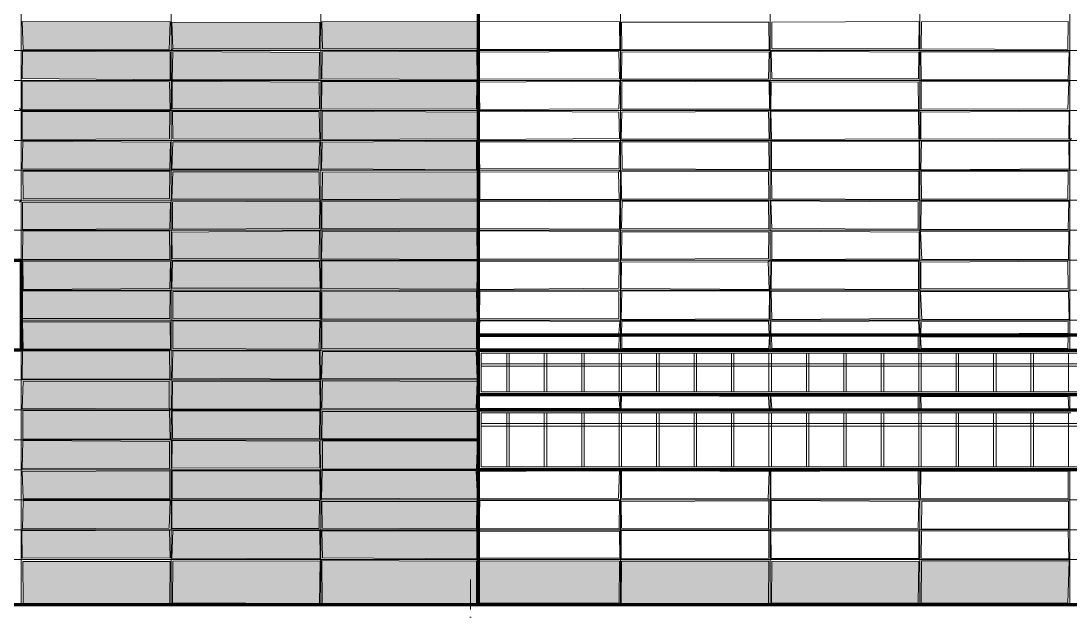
# Model space of a CAD drawing. Extents: x -50000 to 1632000, y -47600 to 308800.
# Drawn here: x 125987 to 168013, y 220500 to 244385 of the extents above; entities that cross this region are included whole.
import ezdxf

# ---------------------------------------------------------------- set-up
doc = ezdxf.new("R2010")
doc.units = 0
doc.header["$MEASUREMENT"] = 0
doc.linetypes.add('ACAD_ISO04W100', pattern=[30, 24, -3, 0, -3])
doc.layers.add('1', color=7, linetype='Continuous')

msp = doc.modelspace()

# ---------------------------------------------------------------- hatches: boundary and pattern name
at = {"layer": '1', "linetype": 'Continuous'}
h = msp.add_hatch(color=251, dxfattribs=at)
h.dxf.hatch_style = 1
h.paths.add_polyline_path([(131960.7, 244355.6), (126038, 244357.7), (126074, 243228), (131927.9, 243227.8)])
h = msp.add_hatch(color=251, dxfattribs=at)
h.dxf.hatch_style = 1
h.paths.add_polyline_path([(137965.8, 244327.1), (132035.7, 244333.6), (132069, 243272.6), (137953.1, 243270.2)])
h = msp.add_hatch(color=251, dxfattribs=at)
h.dxf.hatch_style = 1
h.paths.add_polyline_path([(144267.2, 244370), (138045.3, 244351.1), (138072.3, 243262.2), (144264.2, 243268.5)])
h = msp.add_hatch(color=251, dxfattribs=at)
h.dxf.hatch_style = 1
h.paths.add_polyline_path([(131962, 243146.8), (126047.9, 243170.2), (126036.6, 242074.9), (131960.4, 242031.5)])
h = msp.add_hatch(color=251, dxfattribs=at)
h.dxf.hatch_style = 1
h.paths.add_polyline_path([(137941.2, 243126.4), (132069.5, 243162.3), (132050.6, 242025.4), (137933.9, 242034.6)])
h = msp.add_hatch(color=251, dxfattribs=at)
h.dxf.hatch_style = 1
h.paths.add_polyline_path([(144252.4, 243171.3), (138058.3, 243149), (138045.4, 242069.5), (144267, 242036.3)])
h = msp.add_hatch(color=251, dxfattribs=at)
h.dxf.hatch_style = 1
h.paths.add_polyline_path([(131942, 241941.1), (126040.4, 241960.5), (126028.6, 240835.1), (131957.8, 240827.1)])
h = msp.add_hatch(color=251, dxfattribs=at)
h.dxf.hatch_style = 1
h.paths.add_polyline_path([(137937.3, 241938.8), (132049, 241973.6), (132048.2, 240869.6), (137943.3, 240864.4)])
h = msp.add_hatch(color=251, dxfattribs=at)
h.dxf.hatch_style = 1
h.paths.add_polyline_path([(144254, 241961.2), (138038.8, 241953.6), (138026, 240852.9), (144242.1, 240869.4)])
h = msp.add_hatch(color=251, dxfattribs=at)
h.dxf.hatch_style = 1
h.paths.add_polyline_path([(131952.6, 240754.4), (126033.5, 240757), (126041.2, 239640.7), (131939.9, 239667.8)])
h = msp.add_hatch(color=251, dxfattribs=at)
h.dxf.hatch_style = 1
h.paths.add_polyline_path([(137933.2, 240758.7), (132050.8, 240754.9), (132068.3, 239664.2), (137963.5, 239651.8)])
h = msp.add_hatch(color=251, dxfattribs=at)
h.dxf.hatch_style = 1
h.paths.add_polyline_path([(144269.8, 240729.8), (138059.9, 240773.1), (138047.4, 239632.8), (144273.1, 239667.4)])
h = msp.add_hatch(color=251, dxfattribs=at)
h.dxf.hatch_style = 1
h.paths.add_polyline_path([(131974.4, 239530.2), (126065.4, 239567.8), (126035.9, 238462.1), (131953.6, 238449.2)])
h = msp.add_hatch(color=251, dxfattribs=at)
h.dxf.hatch_style = 1
h.paths.add_polyline_path([(144239.1, 239570.4), (138046.7, 239531.7), (138028.4, 238458.2), (144242.3, 238426.2)])
h = msp.add_hatch(color=251, dxfattribs=at)
h.dxf.hatch_style = 1
h.paths.add_polyline_path([(137954.9, 239545.3), (132069.9, 239536.3), (132028.2, 238451.4), (137925.2, 238451.3)])
h = msp.add_hatch(color=251, dxfattribs=at)
h.dxf.hatch_style = 1
h.paths.add_polyline_path([(131951.4, 238372.9), (126057.3, 238360.2), (126074.1, 237256.9), (131932.8, 237272.8)])
h = msp.add_hatch(color=251, dxfattribs=at)
h.dxf.hatch_style = 1
h.paths.add_polyline_path([(137937.7, 238343.5), (132071.3, 238339.2), (132027, 237255.3), (137948.7, 237239.1)])
h = msp.add_hatch(color=251, dxfattribs=at)
h.dxf.hatch_style = 1
h.paths.add_polyline_path([(144272.6, 238344.6), (138060.3, 238331), (138058.6, 237225.1), (144257.4, 237260.6)])
h = msp.add_hatch(color=251, dxfattribs=at)
h.dxf.hatch_style = 1
h.paths.add_polyline_path([(131971, 237128), (126053, 237125.8), (126053.3, 236029.6), (131947.9, 236061.4)])
h = msp.add_hatch(color=251, dxfattribs=at)
h.dxf.hatch_style = 1
h.paths.add_polyline_path([(137957.7, 237166.1), (132062.3, 237140), (132059.4, 236043.9), (137948.1, 236063.6)])
h = msp.add_hatch(color=251, dxfattribs=at)
h.dxf.hatch_style = 1
h.paths.add_polyline_path([(144267, 237151.7), (138035.2, 237140.1), (138041.2, 236059.6), (144265.9, 236051.1)])
h = msp.add_hatch(color=251, dxfattribs=at)
h.dxf.hatch_style = 1
h.paths.add_polyline_path([(131933.8, 235956.5), (126056.8, 235970.4), (126050.1, 234835.3), (131953.4, 234832.8)])
h = msp.add_hatch(color=251, dxfattribs=at)
h.dxf.hatch_style = 1
h.paths.add_polyline_path([(137943.5, 235974.5), (132028.7, 235928.3), (132046.7, 234872.8), (137927.3, 234855.1)])
h = msp.add_hatch(color=251, dxfattribs=at)
h.dxf.hatch_style = 1
h.paths.add_polyline_path([(144251.3, 235931.5), (138052.1, 235966.1), (138028.2, 234857.9), (144266.2, 234828.2)])
h = msp.add_hatch(color=251, dxfattribs=at)
h.dxf.hatch_style = 1
h.paths.add_polyline_path([(131970.9, 234739), (126058.6, 234746.2), (126069.3, 233628.2), (131948, 233664.1)])
h = msp.add_hatch(color=251, dxfattribs=at)
h.dxf.hatch_style = 1
h.paths.add_polyline_path([(137944.4, 234764.6), (132056.7, 234764.2), (132032.4, 233672.9), (137967.9, 233674.9)])
h = msp.add_hatch(color=251, dxfattribs=at)
h.dxf.hatch_style = 1
h.paths.add_polyline_path([(144272, 234756.1), (138038, 234766.7), (138045.5, 233660.4), (144251.7, 233638.2)])
h = msp.add_hatch(color=251, dxfattribs=at)
h.dxf.hatch_style = 1
h.paths.add_polyline_path([(131963.6, 233574.1), (126053.5, 233555.8), (126033.6, 232459.2), (131950.4, 232467.5)])
h = msp.add_hatch(color=251, dxfattribs=at)
h.dxf.hatch_style = 1
h.paths.add_polyline_path([(137955.2, 233541.8), (132065.7, 233544.1), (132067.9, 232443), (137958.3, 232456.8)])
h = msp.add_hatch(color=251, dxfattribs=at)
h.dxf.hatch_style = 1
h.paths.add_polyline_path([(144242.8, 233556.6), (138038.4, 233526.7), (138044.9, 232429.3), (144267.4, 232448.7)])
h = msp.add_hatch(color=251, dxfattribs=at)
h.dxf.hatch_style = 1
h.paths.add_polyline_path([(131966.3, 232327.2), (126054.2, 232334), (126068.5, 231236.6), (131973.9, 231229.5)])
h = msp.add_hatch(color=251, dxfattribs=at)
h.dxf.hatch_style = 1
h.paths.add_polyline_path([(137963.9, 232362.2), (132066.3, 232373.2), (132067.3, 231262.5), (137928, 231229.8)])
h = msp.add_hatch(color=251, dxfattribs=at)
h.dxf.hatch_style = 1
h.paths.add_polyline_path([(144242.5, 232334.1), (138040.3, 232340.8), (138045.8, 231262.5), (144229.9, 231241.8)])
h = msp.add_hatch(color=251, dxfattribs=at)
h.dxf.hatch_style = 1
h.paths.add_polyline_path([(131932.4, 231153.6), (126042.9, 231167.7), (126036.8, 230027.9), (131952.3, 230035.7)])
h = msp.add_hatch(color=251, dxfattribs=at)
h.dxf.hatch_style = 1
h.paths.add_polyline_path([(137939.9, 231162.5), (132066.9, 231162), (132042.6, 230072.3), (137964.7, 230038.1)])
h = msp.add_hatch(color=251, dxfattribs=at)
h.dxf.hatch_style = 1
h.paths.add_polyline_path([(144229.3, 231141.7), (138069.3, 231135.5), (138028.7, 230064.3), (144258.4, 230041.7)])
h = msp.add_hatch(color=251, dxfattribs=at)
h.dxf.hatch_style = 1
h.paths.add_polyline_path([(131928.2, 229953.6), (126068.7, 229933.5), (126034.7, 228836.1), (131927.3, 228869)])
h = msp.add_hatch(color=251, dxfattribs=at)
h.dxf.hatch_style = 1
h.paths.add_polyline_path([(137963.2, 229951.3), (132054.6, 229956.9), (132048.3, 228825.2), (137967, 228829.4)])
h = msp.add_hatch(color=251, dxfattribs=at)
h.dxf.hatch_style = 1
h.paths.add_polyline_path([(144263.4, 229939.1), (138067.2, 229958.4), (138040.9, 228866.6), (144228.4, 228855.2)])
h = msp.add_hatch(color=251, dxfattribs=at)
h.dxf.hatch_style = 1
h.paths.add_polyline_path([(131942.7, 228772.1), (126064.7, 228760.5), (126057.7, 227642.4), (131966.5, 227626.3)])
h = msp.add_hatch(color=251, dxfattribs=at)
h.dxf.hatch_style = 1
h.paths.add_polyline_path([(137963.1, 228766.1), (132048.9, 228756), (132055.9, 227650), (137946.1, 227640.8)])
h = msp.add_hatch(color=251, dxfattribs=at)
h.dxf.hatch_style = 1
h.paths.add_polyline_path([(144262.2, 228738.9), (138053.6, 228730.5), (138038, 227644.1), (144271, 227637.4)])
h = msp.add_hatch(color=251, dxfattribs=at)
h.dxf.hatch_style = 1
h.paths.add_polyline_path([(131930.7, 227528.1), (126062.4, 227570.7), (126041, 226439.5), (131940, 226449)])
h = msp.add_hatch(color=251, dxfattribs=at)
h.dxf.hatch_style = 1
h.paths.add_polyline_path([(137948.7, 227549.8), (132038.6, 227569.4), (132030.3, 226459.9), (137954.3, 226474.8)])
h = msp.add_hatch(color=251, dxfattribs=at)
h.dxf.hatch_style = 1
h.paths.add_polyline_path([(144271.1, 227555.7), (138063, 227566), (138062.1, 226425.2), (144239, 226443.7)])
h = msp.add_hatch(color=251, dxfattribs=at)
h.dxf.hatch_style = 1
h.paths.add_polyline_path([(131949.7, 226353.9), (126041.1, 226325.5), (126073.8, 225240.1), (131954.3, 225233.7)])
h = msp.add_hatch(color=251, dxfattribs=at)
h.dxf.hatch_style = 1
h.paths.add_polyline_path([(137962.1, 226355.2), (132047, 226361.3), (132042.6, 225249.8), (137972.2, 225239.1)])
h = msp.add_hatch(color=251, dxfattribs=at)
h.dxf.hatch_style = 1
h.paths.add_polyline_path([(144227.4, 226352.3), (138049.1, 226374), (138031.8, 225238.1), (144273.5, 225264.7)])
h = msp.add_hatch(color=251, dxfattribs=at)
h.dxf.hatch_style = 1
h.paths.add_polyline_path([(131959.4, 225150.6), (126071.1, 225174.9), (126050.8, 224028.2), (131927.4, 224061.6)])
h = msp.add_hatch(color=251, dxfattribs=at)
h.dxf.hatch_style = 1
h.paths.add_polyline_path([(137943, 225170.9), (132034.4, 225161.9), (132035.3, 224046.6), (137936.3, 224041.2)])
h = msp.add_hatch(color=251, dxfattribs=at)
h.dxf.hatch_style = 1
h.paths.add_polyline_path([(144252.3, 225132.9), (138043.8, 225131.4), (138056.5, 224061), (144230.8, 224030.7)])
h = msp.add_hatch(color=251, dxfattribs=at)
h.dxf.hatch_style = 1
h.paths.add_polyline_path([(131942.7, 223974.6), (126026.7, 223958.5), (126035.9, 222853.3), (131970.2, 222868.9)])
h = msp.add_hatch(color=251, dxfattribs=at)
h.dxf.hatch_style = 1
h.paths.add_polyline_path([(137959.1, 223963.4), (132073.3, 223960.6), (132028.3, 222860.2), (137966.9, 222828.7)])
h = msp.add_hatch(color=251, dxfattribs=at)
h.dxf.hatch_style = 1
h.paths.add_polyline_path([(144250.5, 223959.6), (138039.6, 223948.6), (138060.3, 222872.1), (144256, 222825.4)])
h = msp.add_hatch(color=251, dxfattribs=at)
h.dxf.hatch_style = 1
h.paths.add_polyline_path([(137966.7, 222756.3), (132072.3, 222737.5), (132063.8, 221067.2), (137945, 221040.2)])
h = msp.add_hatch(color=251, dxfattribs=at)
h.dxf.hatch_style = 1
h.paths.add_polyline_path([(144239.7, 222735.2), (138043, 222767.9), (138058.8, 221050.3), (144230.8, 221042.4)])
h = msp.add_hatch(color=251, dxfattribs=at)
h.dxf.hatch_style = 1
h.paths.add_polyline_path([(149963.1, 222739), (144331.6, 222756.9), (144352.7, 221057.6), (149953.7, 221050.2)])
h = msp.add_hatch(color=251, dxfattribs=at)
h.dxf.hatch_style = 1
h.paths.add_polyline_path([(155953.1, 222732.2), (150049.7, 222742.4), (150032.6, 221033.8), (155935, 221031.3)])
h = msp.add_hatch(color=251, dxfattribs=at)
h.dxf.hatch_style = 1
h.paths.add_polyline_path([(161952.7, 222730.7), (156073.6, 222742), (156055.2, 221055.5), (161928.6, 221057.1)])
h = msp.add_hatch(color=251, dxfattribs=at)
h.dxf.hatch_style = 1
h.paths.add_polyline_path([(167974.1, 222755.4), (162062.9, 222748.3), (162045.4, 221056.5), (167929.9, 221052.9)])
h = msp.add_hatch(color=251, dxfattribs=at)
h.dxf.hatch_style = 1
h.paths.add_polyline_path([(131964, 222726.8), (126060.7, 222731.3), (126069.4, 221042.8), (131949.3, 221036.6)])

# ---------------------------------------------------------------- linework, layer by layer
at = {"layer": '1', "color": 8, "linetype": 'Continuous', "lineweight": 13}
for p, q in [((126000, 221000), (126000, 276200)), ((132000, 221000), (132000, 276200)), ((138000, 221000), (138000, 276200)), ((144300, 221000), (144300, 276200)), ((156000, 231200), (156000, 258800)), ((162000, 231200), (162000, 258800)), ((168000, 231200), (168000, 258800)), ((150000, 231200), (150000, 254000)), ((221680.6, 243200), (96000, 243200)), ((221667, 242000), (96000, 242000)), ((221685.6, 240800), (96000, 240800)), ((174000, 239600), (57000, 239600)), ((221674.9, 238400), (57000, 238400)), ((221678.1, 237200), (57000, 237200)), ((221670.9, 236000), (57000, 236000)), ((174000, 234800), (57000, 234800)), ((221666.4, 233600), (126000, 233600)), ((221669, 232400), (126000, 232400)), ((180000, 231800), (144334.8, 231800)), ((180000, 231200), (51000, 231200)), ((144300, 230000), (51000, 230000)), ((150000, 228800), (150000, 229400)), ((180000, 229400), (150000, 229400)), ((156000, 228800), (156000, 229400)), ((162000, 228800), (162000, 229400)), ((168000, 228800), (168000, 229400)), ((180000, 228800), (87000, 228800)), ((144300, 227600), (87000, 227600)), ((180000, 226400), (87000, 226400)), ((150000, 221000), (150000, 226400)), ((156000, 221000), (156000, 226400)), ((162000, 221000), (162000, 226400)), ((168000, 221000), (168000, 226400)), ((180000, 225200), (87000, 225200)), ((180000, 224000), (87000, 224000)), ((180000, 222800), (51000, 222800)), ((51000, 221000), (180000, 221000))]:
    msp.add_line(p, q, dxfattribs=at)
at = {"layer": '1', "color": 7, "linetype": 'Continuous', "lineweight": 9}
for p, q in [((126038, 244357.7), (131960.7, 244355.6)), ((126074, 243228), (126038, 244357.7)), ((131927.9, 243227.8), (131960.7, 244355.6)), ((132035.7, 244333.6), (137965.8, 244327.1)), ((132069, 243272.6), (132035.7, 244333.6)), ((137953.1, 243270.2), (137965.8, 244327.1)), ((138072.3, 243262.2), (138045.3, 244351.1)), ((126036.6, 242074.9), (126047.9, 243170.2)), ((126047.9, 243170.2), (131962, 243146.8)), ((126074, 243228), (131927.9, 243227.8)), ((131960.4, 242031.5), (131962, 243146.8)), ((132000, 243200), (132069, 243272.6)), ((132050.6, 242025.4), (132069.5, 243162.3)), ((132069, 243272.6), (137953.1, 243270.2)), ((132069.5, 243162.3), (137941.2, 243126.4)), ((137933.9, 242034.6), (137941.2, 243126.4)), ((138045.4, 242069.5), (138058.3, 243149)), ((138058.3, 243149), (144252.4, 243171.3)), ((138072.3, 243262.2), (144264.2, 243268.5)), ((144267, 242036.3), (144252.4, 243171.3)), ((126036.6, 242074.9), (131960.4, 242031.5)), ((126028.6, 240835.1), (126040.4, 241960.5)), ((126040.4, 241960.5), (131942, 241941.1)), ((131957.8, 240827.1), (131942, 241941.1)), ((132048.2, 240869.6), (132049, 241973.6)), ((132049, 241973.6), (137937.3, 241938.8)), ((132050.6, 242025.4), (137933.9, 242034.6)), ((137943.3, 240864.4), (137937.3, 241938.8)), ((138026, 240852.9), (138038.8, 241953.6)), ((138038.8, 241953.6), (144254, 241961.2)), ((138045.4, 242069.5), (144267, 242036.3)), ((144242.1, 240869.4), (144254, 241961.2)), ((126000, 240800), (125927.8, 240874)), ((126028.6, 240835.1), (131957.8, 240827.1)), ((132048.2, 240869.6), (137943.3, 240864.4)), ((138026, 240852.9), (144242.1, 240869.4)), ((126033.5, 240757), (131952.6, 240754.4)), ((126041.2, 239640.7), (126033.5, 240757)), ((131939.9, 239667.8), (131952.6, 240754.4)), ((132050.8, 240754.9), (137933.2, 240758.7)), ((132068.3, 239664.2), (132050.8, 240754.9)), ((137963.5, 239651.8), (137933.2, 240758.7)), ((138059.9, 240773.1), (138047.4, 239632.8)), ((144269.8, 240729.8), (138059.9, 240773.1)), ((144273.1, 239667.4), (144269.8, 240729.8)), ((126035.9, 238462.1), (126065.4, 239567.8)), ((126041.2, 239640.7), (131939.9, 239667.8)), ((126065.4, 239567.8), (131974.4, 239530.2)), ((132068.3, 239664.2), (137963.5, 239651.8)), ((138046.7, 239531.7), (144239.1, 239570.4)), ((138047.4, 239632.8), (144273.1, 239667.4)), ((144242.3, 238426.2), (144239.1, 239570.4)), ((131953.6, 238449.2), (131974.4, 239530.2)), ((132028.2, 238451.4), (132069.9, 239536.3)), ((132069.9, 239536.3), (137954.9, 239545.3)), ((137925.2, 238451.3), (137954.9, 239545.3)), ((138028.4, 238458.2), (138046.7, 239531.7)), ((126035.9, 238462.1), (131953.6, 238449.2)), ((126057.3, 238360.2), (131951.4, 238372.9)), ((126074.1, 237256.9), (126057.3, 238360.2)), ((131932.8, 237272.8), (131951.4, 238372.9)), ((132027, 237255.3), (132071.3, 238339.2)), ((132028.2, 238451.4), (137925.2, 238451.3)), ((132071.3, 238339.2), (137937.7, 238343.5)), ((137948.7, 237239.1), (137937.7, 238343.5)), ((138028.4, 238458.2), (144242.3, 238426.2)), ((138058.6, 237225.1), (138060.3, 238331)), ((138060.3, 238331), (144272.6, 238344.6)), ((144257.4, 237260.6), (144272.6, 238344.6)), ((126000, 237200), (125925.4, 237129.6)), ((126053, 237125.8), (131971, 237128)), ((126053.3, 236029.6), (126053, 237125.8)), ((126074.1, 237256.9), (131932.8, 237272.8)), ((131947.9, 236061.4), (131971, 237128)), ((132027, 237255.3), (137948.7, 237239.1)), ((132059.4, 236043.9), (132062.3, 237140)), ((132062.3, 237140), (137957.7, 237166.1)), ((137948.1, 236063.6), (137957.7, 237166.1)), ((138035.2, 237140.1), (144267, 237151.7)), ((138041.2, 236059.6), (138035.2, 237140.1)), ((138058.6, 237225.1), (144257.4, 237260.6)), ((144265.9, 236051.1), (144267, 237151.7)), ((126050.1, 234835.3), (126056.8, 235970.4)), ((126053.3, 236029.6), (131947.9, 236061.4)), ((126056.8, 235970.4), (131933.8, 235956.5)), ((131953.4, 234832.8), (131933.8, 235956.5)), ((132028.7, 235928.3), (137943.5, 235974.5)), ((132046.7, 234872.8), (132028.7, 235928.3)), ((132059.4, 236043.9), (137948.1, 236063.6)), ((137927.3, 234855.1), (137943.5, 235974.5)), ((138028.2, 234857.9), (138052.1, 235966.1)), ((138041.2, 236059.6), (144265.9, 236051.1)), ((138052.1, 235966.1), (144251.3, 235931.5)), ((144266.2, 234828.2), (144251.3, 235931.5)), ((126050.1, 234835.3), (131953.4, 234832.8)), ((126058.6, 234746.2), (131970.9, 234739)), ((126069.3, 233628.2), (126058.6, 234746.2)), ((131948, 233664.1), (131970.9, 234739)), ((132032.4, 233672.9), (132056.7, 234764.2)), ((132046.7, 234872.8), (137927.3, 234855.1)), ((132056.7, 234764.2), (137944.4, 234764.6)), ((137967.9, 233674.9), (137944.4, 234764.6)), ((138028.2, 234857.9), (144266.2, 234828.2)), ((138038, 234766.7), (144272, 234756.1)), ((138045.5, 233660.4), (138038, 234766.7)), ((144251.7, 233638.2), (144272, 234756.1)), ((132032.4, 233672.9), (137967.9, 233674.9)), ((126033.6, 232459.2), (126053.5, 233555.8)), ((126053.5, 233555.8), (131963.6, 233574.1)), ((126069.3, 233628.2), (131948, 233664.1)), ((131950.4, 232467.5), (131963.6, 233574.1)), ((132065.7, 233544.1), (137955.2, 233541.8)), ((132067.9, 232443), (132065.7, 233544.1)), ((137958.3, 232456.8), (137955.2, 233541.8)), ((138038.4, 233526.7), (144242.8, 233556.6)), ((138044.9, 232429.3), (138038.4, 233526.7)), ((138045.5, 233660.4), (144251.7, 233638.2)), ((144267.4, 232448.7), (144242.8, 233556.6)), ((126033.6, 232459.2), (131950.4, 232467.5)), ((132067.9, 232443), (137958.3, 232456.8)), ((138044.9, 232429.3), (144267.4, 232448.7)), ((126054.2, 232334), (131966.3, 232327.2)), ((126068.5, 231236.6), (126054.2, 232334)), ((131973.9, 231229.5), (131966.3, 232327.2)), ((132066.3, 232373.2), (137963.9, 232362.2)), ((132067.3, 231262.5), (132066.3, 232373.2)), ((137928, 231229.8), (137963.9, 232362.2)), ((138040.3, 232340.8), (144242.5, 232334.1)), ((138045.8, 231262.5), (138040.3, 232340.8)), ((144229.9, 231241.8), (144242.5, 232334.1)), ((126036.8, 230027.9), (126042.9, 231167.7)), ((126042.9, 231167.7), (131932.4, 231153.6)), ((126068.5, 231236.6), (131973.9, 231229.5)), ((131952.3, 230035.7), (131932.4, 231153.6)), ((132042.6, 230072.3), (132066.9, 231162)), ((132066.9, 231162), (137939.9, 231162.5)), ((132067.3, 231262.5), (137928, 231229.8)), ((137964.7, 230038.1), (137939.9, 231162.5)), ((138045.8, 231262.5), (144229.9, 231241.8)), ((138028.7, 230064.3), (138069.3, 231135.5)), ((138069.3, 231135.5), (144229.3, 231141.7)), ((144258.4, 230041.7), (144229.3, 231141.7)), ((126034.7, 228836.1), (126068.7, 229933.5)), ((126036.8, 230027.9), (131952.3, 230035.7)), ((126068.7, 229933.5), (131928.2, 229953.6)), ((131927.3, 228869), (131928.2, 229953.6)), ((132042.6, 230072.3), (137964.7, 230038.1)), ((132048.3, 228825.2), (132054.6, 229956.9)), ((132054.6, 229956.9), (137963.2, 229951.3)), ((137967, 228829.4), (137963.2, 229951.3)), ((138028.7, 230064.3), (144258.4, 230041.7)), ((138040.9, 228866.6), (138067.2, 229958.4)), ((138067.2, 229958.4), (144263.4, 229939.1)), ((144228.4, 228855.2), (144263.4, 229939.1)), ((126034.7, 228836.1), (131927.3, 228869)), ((126057.7, 227642.4), (126064.7, 228760.5)), ((126064.7, 228760.5), (131942.7, 228772.1)), ((132000, 228800), (131927.3, 228869)), ((131966.5, 227626.3), (131942.7, 228772.1)), ((132048.3, 228825.2), (137967, 228829.4)), ((132048.9, 228756), (137963.1, 228766.1)), ((132055.9, 227650), (132048.9, 228756)), ((137946.1, 227640.8), (137963.1, 228766.1)), ((138038, 227644.1), (138053.6, 228730.5)), ((138040.9, 228866.6), (144228.4, 228855.2)), ((144271, 227637.4), (144262.2, 228738.9)), ((126041, 226439.5), (126062.4, 227570.7)), ((126057.7, 227642.4), (131966.5, 227626.3)), ((126062.4, 227570.7), (131930.7, 227528.1)), ((131940, 226449), (131930.7, 227528.1)), ((132030.3, 226459.9), (132038.6, 227569.4)), ((132038.6, 227569.4), (137948.7, 227549.8)), ((132055.9, 227650), (137946.1, 227640.8)), ((137954.3, 226474.8), (137948.7, 227549.8)), ((138038, 227644.1), (144271, 227637.4)), ((138062.1, 226425.2), (138063, 227566)), ((138063, 227566), (144271.1, 227555.7)), ((144239, 226443.7), (144271.1, 227555.7)), ((126041, 226439.5), (131940, 226449)), ((126041.1, 226325.5), (131949.7, 226353.9)), ((126073.8, 225240.1), (126041.1, 226325.5)), ((131954.3, 225233.7), (131949.7, 226353.9)), ((132030.3, 226459.9), (137954.3, 226474.8)), ((132042.6, 225249.8), (132047, 226361.3)), ((132047, 226361.3), (137962.1, 226355.2)), ((137972.2, 225239.1), (137962.1, 226355.2)), ((138031.8, 225238.1), (138049.1, 226374)), ((138049.1, 226374), (144227.4, 226352.3)), ((138062.1, 226425.2), (144239, 226443.7)), ((144273.5, 225264.7), (144227.4, 226352.3)), ((138031.8, 225238.1), (144273.5, 225264.7)), ((126050.8, 224028.2), (126071.1, 225174.9)), ((126071.1, 225174.9), (131959.4, 225150.6)), ((126073.8, 225240.1), (131954.3, 225233.7)), ((131927.4, 224061.6), (131959.4, 225150.6)), ((132034.4, 225161.9), (137943, 225170.9)), ((132035.3, 224046.6), (132034.4, 225161.9)), ((132042.6, 225249.8), (137972.2, 225239.1)), ((137936.3, 224041.2), (137943, 225170.9)), ((138043.8, 225131.4), (144252.3, 225132.9)), ((138056.5, 224061), (138043.8, 225131.4)), ((144230.8, 224030.7), (144252.3, 225132.9)), ((126050.8, 224028.2), (131927.4, 224061.6)), ((132035.3, 224046.6), (137936.3, 224041.2)), ((138056.5, 224061), (144230.8, 224030.7)), ((126026.7, 223958.5), (131942.7, 223974.6)), ((126035.9, 222853.3), (126026.7, 223958.5)), ((131970.2, 222868.9), (131942.7, 223974.6)), ((132028.3, 222860.2), (132073.3, 223960.6)), ((132073.3, 223960.6), (137959.1, 223963.4)), ((137966.9, 222828.7), (137959.1, 223963.4)), ((138039.6, 223948.6), (144250.5, 223959.6)), ((138060.3, 222872.1), (138039.6, 223948.6)), ((144256, 222825.4), (144250.5, 223959.6)), ((126035.9, 222853.3), (131970.2, 222868.9)), ((132028.3, 222860.2), (137966.9, 222828.7)), ((132072.3, 222737.5), (137966.7, 222756.3)), ((137945, 221040.2), (137966.7, 222756.3)), ((138043, 222767.9), (144239.7, 222735.2)), ((138058.8, 221050.3), (138043, 222767.9)), ((138060.3, 222872.1), (144256, 222825.4)), ((144331.6, 222756.9), (149963.1, 222739)), ((144352.7, 221057.6), (144331.6, 222756.9)), ((149953.7, 221050.2), (149963.1, 222739)), ((150032.6, 221033.8), (150049.7, 222742.4)), ((150049.7, 222742.4), (155953.1, 222732.2)), ((156055.2, 221055.5), (156073.6, 222742)), ((156073.6, 222742), (161952.7, 222730.7)), ((162045.4, 221056.5), (162062.9, 222748.3)), ((162062.9, 222748.3), (167974.1, 222755.4)), ((167929.9, 221052.9), (167974.1, 222755.4)), ((126060.7, 222731.3), (131964, 222726.8)), ((126069.4, 221042.8), (126060.7, 222731.3)), ((131949.3, 221036.6), (131964, 222726.8)), ((132063.8, 221067.2), (132072.3, 222737.5)), ((144230.8, 221042.4), (144239.7, 222735.2)), ((155935, 221031.3), (155953.1, 222732.2)), ((161928.6, 221057.1), (161952.7, 222730.7)), ((132063.8, 221067.2), (137945, 221040.2)), ((144352.7, 221057.6), (149953.7, 221050.2)), ((126069.4, 221042.8), (131949.3, 221036.6)), ((138058.8, 221050.3), (144230.8, 221042.4)), ((150032.6, 221033.8), (155935, 221031.3)), ((156055.2, 221055.5), (161928.6, 221057.1)), ((162045.4, 221056.5), (167929.9, 221052.9))]:
    msp.add_line(p, q, dxfattribs=at)
at = {"layer": '1', "color": 8, "linetype": 'Continuous', "lineweight": 9}
for p, q in [((138045.3, 244351.1), (144267.2, 244370)), ((144264.2, 243268.5), (144267.2, 244370)), ((144357.3, 244369.5), (149959.6, 244347.9)), ((144358.9, 243246.9), (144357.3, 244369.5)), ((149972.3, 243235.3), (149959.6, 244347.9)), ((150044.3, 244332.5), (155947.3, 244340.2)), ((150058.9, 243242.7), (150044.3, 244332.5)), ((155967.4, 243231.2), (155947.3, 244340.2)), ((156064.4, 244343.5), (161965.7, 244369.3)), ((156069.6, 243262.2), (156064.4, 244343.5)), ((161957, 243264.6), (161965.7, 244369.3)), ((162053.7, 243262.5), (162061.3, 244353.3)), ((162061.3, 244353.3), (167936.8, 244364.7)), ((167927.5, 243236.4), (167936.8, 244364.7)), ((144342.3, 242053.2), (144354.8, 243135.1)), ((144354.8, 243135.1), (149933.9, 243161.1)), ((144358.9, 243246.9), (149972.3, 243235.3)), ((149969.3, 242069.3), (149933.9, 243161.1)), ((150047.4, 242055.1), (150061.8, 243150.5)), ((150058.9, 243242.7), (155967.4, 243231.2)), ((150061.8, 243150.5), (155958.6, 243128.8)), ((155939, 242051.5), (155958.6, 243128.8)), ((156037.4, 243172.8), (161957.6, 243135.1)), ((156068.4, 242065.4), (156037.4, 243172.8)), ((156069.6, 243262.2), (161957, 243264.6)), ((161946.5, 242066.5), (161957.6, 243135.1)), ((162036.3, 243142.7), (167974.2, 243152.7)), ((162044.2, 242025.9), (162036.3, 243142.7)), ((162053.7, 243262.5), (167927.5, 243236.4)), ((167939.3, 242025.8), (167974.2, 243152.7)), ((144342.3, 242053.2), (149969.3, 242069.3)), ((144348, 241928.9), (149972.8, 241972.4)), ((144372.3, 240839.2), (144348, 241928.9)), ((149933.8, 240866.4), (149972.8, 241972.4)), ((150047.4, 242055.1), (155939, 242051.5)), ((150054.4, 240855.5), (150056, 241944)), ((150056, 241944), (155960.3, 241966.6)), ((155967.5, 240851.8), (155960.3, 241966.6)), ((156029.9, 240853.8), (156038.6, 241934.2)), ((156038.6, 241934.2), (161936, 241940.7)), ((156068.4, 242065.4), (161946.5, 242066.5)), ((161946.4, 240831.6), (161936, 241940.7)), ((162044.2, 242025.9), (167939.3, 242025.8)), ((162050.2, 241971.4), (167963.8, 241955.4)), ((162056.3, 240860.9), (162050.2, 241971.4)), ((167930.8, 240850.7), (167963.8, 241955.4)), ((144372.3, 240839.2), (149933.8, 240866.4)), ((150054.4, 240855.5), (155967.5, 240851.8)), ((156029.9, 240853.8), (161946.4, 240831.6)), ((162056.3, 240860.9), (167930.8, 240850.7)), ((144340.7, 240764.2), (149934.6, 240735.6)), ((144348.7, 239634.5), (144340.7, 240764.2)), ((149965.1, 239671.9), (149934.6, 240735.6)), ((150034.4, 239651.5), (150056.1, 240728.6)), ((150056.1, 240728.6), (155933.5, 240760.8)), ((155956.2, 239653.3), (155933.5, 240760.8)), ((156033.2, 240768.1), (161949.7, 240772.3)), ((156060.7, 239640.6), (156033.2, 240768.1)), ((161952.7, 239658.1), (161949.7, 240772.3)), ((162035.4, 240734.8), (167973.4, 240771.1)), ((162041.2, 239648.6), (162035.4, 240734.8)), ((167960.3, 239666.4), (167973.4, 240771.1)), ((144348.7, 239634.5), (149965.1, 239671.9)), ((150034.4, 239651.5), (155956.2, 239653.3)), ((156052.9, 238427.8), (156056.6, 239549.9)), ((156056.6, 239549.9), (161966.7, 239567.2)), ((156060.7, 239640.6), (161952.7, 239658.1)), ((161972.8, 238449.9), (161966.7, 239567.2)), ((162036.3, 238425.9), (162064.1, 239573.6)), ((162041.2, 239648.6), (167960.3, 239666.4)), ((162064.1, 239573.6), (167971.3, 239536.8)), ((168000, 239600), (168070, 239674.8)), ((144326.2, 239539.2), (149966.3, 239536.7)), ((144373.9, 238461.8), (144326.2, 239539.2)), ((149950.6, 238473.3), (149966.3, 239536.7)), ((150055.2, 239540.5), (155949.6, 239537.9)), ((150071.6, 238461.4), (150055.2, 239540.5)), ((155956.5, 238439.8), (155949.6, 239537.9)), ((167974, 238462), (167971.3, 239536.8)), ((144365.3, 238340.1), (149930.5, 238327)), ((144373.1, 237225.5), (144365.3, 238340.1)), ((144373.9, 238461.8), (149950.6, 238473.3)), ((150000, 238400), (149930.5, 238327)), ((149951.8, 237231), (149930.5, 238327)), ((150037.2, 238339.6), (155933.3, 238355)), ((150042.9, 237246.2), (150037.2, 238339.6)), ((150071.6, 238461.4), (155956.5, 238439.8)), ((155941.6, 237254.7), (155933.3, 238355)), ((156052.9, 238427.8), (161972.8, 238449.9)), ((156058.7, 238370.4), (161956.3, 238346.8)), ((156066.3, 237261.8), (156058.7, 238370.4)), ((161954.3, 237231.3), (161956.3, 238346.8)), ((162036.3, 238425.9), (167974, 238462)), ((162046, 238369.1), (167935.8, 238366.9)), ((162068.7, 237244), (162046, 238369.1)), ((167932.4, 237260.5), (167935.8, 238366.9)), ((144339.4, 237144.2), (149974.4, 237163)), ((144343, 236062.5), (144339.4, 237144.2)), ((144373.1, 237225.5), (149951.8, 237231)), ((149966.9, 236037.5), (149974.4, 237163)), ((150042.9, 237246.2), (155941.6, 237254.7)), ((150050.2, 236065.3), (150070.7, 237160.6)), ((150070.7, 237160.6), (155936.1, 237166.3)), ((155950.7, 236061.6), (155936.1, 237166.3)), ((156031, 237172.6), (161932.9, 237132.8)), ((156062.5, 236062.5), (156031, 237172.6)), ((156066.3, 237261.8), (161954.3, 237231.3)), ((161927.1, 236039.4), (161932.9, 237132.8)), ((162036.6, 236028.9), (162051, 237165.6)), ((162051, 237165.6), (167970.1, 237167.5)), ((162068.7, 237244), (167932.4, 237260.5)), ((167941.6, 236042.3), (167970.1, 237167.5)), ((144342.2, 235972.2), (149946.7, 235950.3)), ((144347.9, 234854.7), (144342.2, 235972.2)), ((144343, 236062.5), (149966.9, 236037.5)), ((149934.9, 234846.4), (149946.7, 235950.3)), ((150046.1, 234835.5), (150056.2, 235938.6)), ((150050.2, 236065.3), (155950.7, 236061.6)), ((150056.2, 235938.6), (155942.6, 235941.3)), ((155932.3, 234865.1), (155942.6, 235941.3)), ((156062.1, 235967), (161974.2, 235926.7)), ((156067.9, 234832.7), (156062.1, 235967)), ((156062.5, 236062.5), (161927.1, 236039.4)), ((161965.6, 234856.2), (161974.2, 235926.7)), ((162025, 235957), (167964.7, 235948.2)), ((162071, 234831.7), (162025, 235957)), ((162036.6, 236028.9), (167941.6, 236042.3)), ((167956.6, 234834.9), (167964.7, 235948.2)), ((144340.5, 233625.6), (144356.8, 234745.5)), ((144347.9, 234854.7), (149934.9, 234846.4)), ((144356.8, 234745.5), (149952.7, 234734.9)), ((149942.3, 233672.9), (149952.7, 234734.9)), ((150035, 233659.7), (150046.3, 234726)), ((150046.1, 234835.5), (155932.3, 234865.1)), ((150046.3, 234726), (155925.9, 234729.4)), ((156000, 234800), (155925.9, 234729.4)), ((155955.4, 233627), (155925.9, 234729.4)), ((156040.8, 233646.4), (156058.5, 234753.4)), ((156058.5, 234753.4), (161946, 234756.4)), ((156067.9, 234832.7), (161965.6, 234856.2)), ((161937.8, 233625.1), (161946, 234756.4)), ((162034.1, 233669), (162036, 234725.3)), ((162036, 234725.3), (167928.6, 234755.9)), ((162071, 234831.7), (167956.6, 234834.9)), ((167941.5, 233656.8), (167928.6, 234755.9)), ((144340.5, 233625.6), (149942.3, 233672.9)), ((162034.1, 233669), (167941.5, 233656.8)), ((144361.8, 232455.1), (144368.2, 233561.5)), ((144368.2, 233561.5), (149934.8, 233537.4)), ((149940.9, 232458.7), (149934.8, 233537.4)), ((150034.6, 232427.6), (150062.5, 233570.5)), ((150035, 233659.7), (155955.4, 233627)), ((150062.5, 233570.5), (155974.6, 233563)), ((155956.2, 232443), (155974.6, 233563)), ((156040.8, 233646.4), (161937.8, 233625.1)), ((156043, 233557.7), (161944.7, 233539.4)), ((156070.6, 232428.1), (156043, 233557.7)), ((161942.6, 232467.9), (161944.7, 233539.4)), ((162026.5, 233541.7), (167956.1, 233539.9)), ((162072.1, 232432.7), (162026.5, 233541.7)), ((167973.4, 232429), (167956.1, 233539.9)), ((144361.8, 232455.1), (149940.9, 232458.7)), ((150034.6, 232427.6), (155956.2, 232443)), ((156070.6, 232428.1), (161942.6, 232467.9)), ((162072.1, 232432.7), (167973.4, 232429)), ((144335.5, 231835.2), (144373, 232364.7)), ((144373, 232364.7), (149974.8, 232344.7)), ((149937.6, 231862.7), (149974.8, 232344.7)), ((150040.1, 231829.3), (150061.4, 232358.5)), ((150061.4, 232358.5), (155935.7, 232356.7)), ((155957.3, 231830), (155935.7, 232356.7)), ((156033.6, 232325.7), (161942.2, 232367.5)), ((156033.6, 231832.2), (156033.6, 232325.7)), ((161971.9, 231857.6), (161942.2, 232367.5)), ((162036.1, 231841.3), (162044.8, 232327.8)), ((162044.8, 232327.8), (167933.7, 232340.6)), ((167933.9, 231869.3), (167933.7, 232340.6)), ((144354.9, 231246.9), (144334.2, 231728.7)), ((144334.6, 231728.7), (149951.4, 231739.2)), ((144335.5, 231835.2), (149937.6, 231862.7)), ((149941.2, 231259.6), (149951.4, 231739.2)), ((150040.1, 231829.3), (155957.3, 231830)), ((150059.6, 231259.4), (150061, 231766.5)), ((150061, 231766.5), (155971.6, 231754.1)), ((155954.1, 231269.8), (155971.6, 231754.1)), ((156033.6, 231832.2), (161971.9, 231857.6)), ((156054.8, 231765.6), (161931.4, 231738.8)), ((156063, 231260.1), (156054.8, 231765.6)), ((161936.6, 231258.7), (161931.4, 231738.8)), ((162028.7, 231729.9), (167933.3, 231734.1)), ((162056.8, 231273.7), (162028.7, 231729.9)), ((162036.1, 231841.3), (167933.9, 231869.3)), ((167926.3, 231265.2), (167933.3, 231734.1)), ((144354.9, 231246.9), (149941.2, 231259.6)), ((150059.6, 231259.4), (155954.1, 231269.8)), ((156063, 231260.1), (161936.6, 231258.7)), ((162056.8, 231273.7), (167926.3, 231265.2)), ((150000, 229400), (144300, 229400)), ((144339.6, 228855.3), (144356.4, 229374.2)), ((144356.4, 229374.2), (149933.1, 229355.2)), ((149973.9, 228864.5), (149933.1, 229355.2)), ((150031.3, 228855.2), (150046.7, 229375)), ((150046.7, 229375), (155928.2, 229330.8)), ((155958.1, 228845.1), (155928.2, 229330.8)), ((156032.3, 229337.8), (161928.7, 229353.5)), ((156063.5, 228847.5), (156032.3, 229337.8)), ((161929.5, 228826), (161928.7, 229353.5)), ((162036.2, 229339.2), (167944.9, 229331.1)), ((162044.5, 228849.2), (162036.2, 229339.2)), ((167969.3, 228830), (167944.9, 229331.1)), ((138053.6, 228730.5), (144262.2, 228738.9)), ((144339.6, 228855.3), (149973.9, 228864.5)), ((150031.3, 228855.2), (155958.1, 228845.1)), ((156063.5, 228847.5), (161929.5, 228826)), ((162044.5, 228849.2), (167969.3, 228830)), ((144356.4, 226329.1), (149964.4, 226369.7)), ((144359.7, 225238.1), (144356.4, 226329.1)), ((149928, 225264.8), (149964.4, 226369.7)), ((150044.9, 225260.4), (150049.2, 226368)), ((150049.2, 226368), (155961.2, 226328.5)), ((155925.8, 225240.3), (155961.2, 226328.5)), ((156030, 225244.4), (156030.4, 226326)), ((156030.4, 226326), (161933.5, 226370.7)), ((161945.4, 225240.8), (161933.5, 226370.7)), ((162026.3, 225268.8), (162041.7, 226349.5)), ((162041.7, 226349.5), (167934.5, 226330.5)), ((167936.6, 225238.3), (167934.5, 226330.5)), ((144359.7, 225238.1), (149928, 225264.8)), ((150044.9, 225260.4), (155925.8, 225240.3)), ((162026.3, 225268.8), (167936.6, 225238.3)), ((144346.5, 224048.5), (144367.6, 225166.7)), ((144367.6, 225166.7), (149969, 225162.4)), ((149953.7, 224032.8), (149969, 225162.4)), ((150026.6, 225134.7), (155946.5, 225160.2)), ((150047.1, 224056.3), (150026.6, 225134.7)), ((155934.6, 224032.1), (155946.5, 225160.2)), ((156030, 225244.4), (161945.4, 225240.8)), ((156035.1, 224059.4), (156041.5, 225172.3)), ((156041.5, 225172.3), (161959.1, 225130.5)), ((161934.5, 224047), (161959.1, 225130.5)), ((162057.3, 224027), (162070.4, 225148.2)), ((162070.4, 225148.2), (167948.1, 225139.7)), ((167959, 224037.5), (167948.1, 225139.7)), ((144346.5, 224048.5), (149953.7, 224032.8)), ((150047.1, 224056.3), (155934.6, 224032.1)), ((156035.1, 224059.4), (161934.5, 224047)), ((162057.3, 224027), (167959, 224037.5)), ((144329.9, 222853.1), (144357.8, 223940.7)), ((144357.8, 223940.7), (149966.8, 223937.7)), ((149973.2, 222858.3), (149966.8, 223937.7)), ((150025.3, 223958.7), (155949.1, 223967.3)), ((150034.9, 222833.6), (150025.3, 223958.7)), ((155942.1, 222853.3), (155949.1, 223967.3)), ((156032.6, 223959.7), (161959, 223938.5)), ((156042.9, 222846.3), (156032.6, 223959.7)), ((161954.1, 222841.2), (161959, 223938.5)), ((162044.9, 222852.8), (162058.4, 223940.8)), ((162058.4, 223940.8), (167942.6, 223947.5)), ((167966.7, 222829.9), (167942.6, 223947.5)), ((144329.8, 222852.4), (149973.2, 222858.3)), ((150034.9, 222833.6), (155942.1, 222853.3)), ((156042.9, 222846.3), (161954.1, 222841.2)), ((162044.9, 222852.8), (167966.7, 222829.9))]:
    msp.add_line(p, q, dxfattribs=at)
at = {"layer": '1', "linetype": 'Continuous', "lineweight": 20}
for p, q in [((175550, 231080), (144420, 231080)), ((144420, 231080), (144420, 229520)), ((145450, 229520), (145450, 231080)), ((145550, 231080), (145550, 229520)), ((146950, 229520), (146950, 231080)), ((147050, 231080), (147050, 229520)), ((148450, 229520), (148450, 231080)), ((148550, 231080), (148550, 229520)), ((149950, 231080), (149950, 229520)), ((150050, 229520), (150050, 231080)), ((151450, 229520), (151450, 231080)), ((151550, 229520), (151550, 231080)), ((152950, 229520), (152950, 231080)), ((153050, 229520), (153050, 231080)), ((154450, 231080), (154450, 229520)), ((154550, 231080), (154550, 229520)), ((155950, 229520), (155950, 231080)), ((156050, 231080), (156050, 229520)), ((157450, 229520), (157450, 231080)), ((157550, 231080), (157550, 229520)), ((158950, 229520), (158950, 231080)), ((159050, 229520), (159050, 231080)), ((160450, 229520), (160450, 231080)), ((160550, 229520), (160550, 231080)), ((161950, 231080), (161950, 229520)), ((162050, 229520), (162050, 231080)), ((163450, 229520), (163450, 231080)), ((163550, 229520), (163550, 231080)), ((164950, 231080), (164950, 229520)), ((165050, 229520), (165050, 231080)), ((166450, 231080), (166450, 229520)), ((166550, 231080), (166550, 229520)), ((167950, 229520), (167950, 231080)), ((179880, 230650), (144420, 230650)), ((179880, 230550), (144420, 230550)), ((144420, 229520), (179880, 229520)), ((168050, 228680), (144420, 228680)), ((144420, 228680), (144420, 226520)), ((145450, 226520), (145450, 228680)), ((145550, 228680), (145550, 226520)), ((146950, 226520), (146950, 228680)), ((147050, 228680), (147050, 226520)), ((148450, 228680), (148450, 226520)), ((148550, 228680), (148550, 226520)), ((149950, 228680), (149950, 226520)), ((150050, 226520), (150050, 228680)), ((151450, 226520), (151450, 228680)), ((151550, 226520), (151550, 228680)), ((152950, 228680), (152950, 226520)), ((153050, 226520), (153050, 228680)), ((154450, 228680), (154450, 226520)), ((154550, 226520), (154550, 228680)), ((155950, 228680), (155950, 226520)), ((156050, 226520), (156050, 228680)), ((157450, 228680), (157450, 226520)), ((157550, 226520), (157550, 228680)), ((158950, 228680), (158950, 226520)), ((159050, 226520), (159050, 228680)), ((160450, 226520), (160450, 228680)), ((160550, 226520), (160550, 228680)), ((161950, 228680), (161950, 226520)), ((162050, 228680), (162050, 226520)), ((163450, 226520), (163450, 228680)), ((163550, 228680), (163550, 226520)), ((164950, 226520), (164950, 228680)), ((165050, 226520), (165050, 228680)), ((166450, 228680), (166450, 226520)), ((166550, 228680), (166550, 226520)), ((167950, 228680), (167950, 226520)), ((179880, 228250), (144420, 228250)), ((179880, 228150), (144420, 228150)), ((144420, 226520), (179880, 226520))]:
    msp.add_line(p, q, dxfattribs=at)
at = {"layer": '1', "color": 78, "linetype": 'ACAD_ISO04W100', "lineweight": 18, "ltscale": 100}
msp.add_line((144000, 214800), (144000, 222000), dxfattribs=at)
at = {"layer": '1', "linetype": 'Continuous', "lineweight": 100}
msp.add_line((-10353.9, 221000), (426469.6, 221000), dxfattribs=at)
at = {"layer": '1', "lineweight": 70}
for points in [[(119700, 221000), (119700, 276200), (144300, 276200), (144300, 221000)], [(180300, 221000), (180300, 231800), (144300, 231800)], [(144300, 231200), (180000, 231200), (180000, 229400), (144300, 229400)], [(144300, 228800), (180000, 228800), (180000, 226400), (144300, 226400)]]:
    msp.add_lwpolyline(points, dxfattribs=at)
msp.add_lwpolyline([(120000, 234800), (126000, 234800), (126000, 231200), (120000, 231200)], close=True, dxfattribs=at)
at = {"layer": '1', "linetype": 'Continuous', "lineweight": 20}
msp.add_lwpolyline([(120000, 231200), (121000, 233800), (126000, 234800)], dxfattribs=at)

doc.saveas('drawing.dxf')
